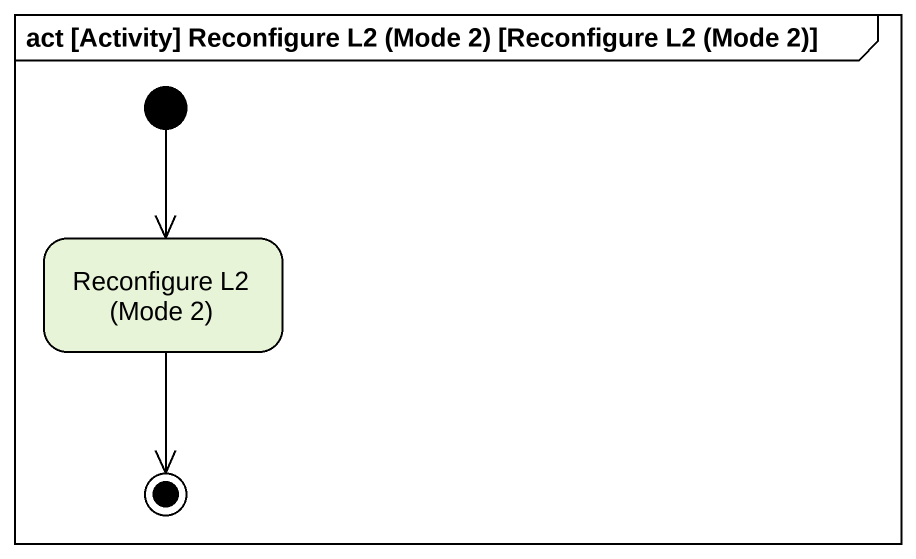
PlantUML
@startuml
mainframe act [Activity] Reconfigure L2 (Mode 2) [Reconfigure L2 (Mode 2)]
hide empty description
state "Reconfigure L2 (Mode 2)" as Reconfigure_L2_Mode_2
[*] --> Reconfigure_L2_Mode_2
Reconfigure_L2_Mode_2 --> [*]
@enduml
